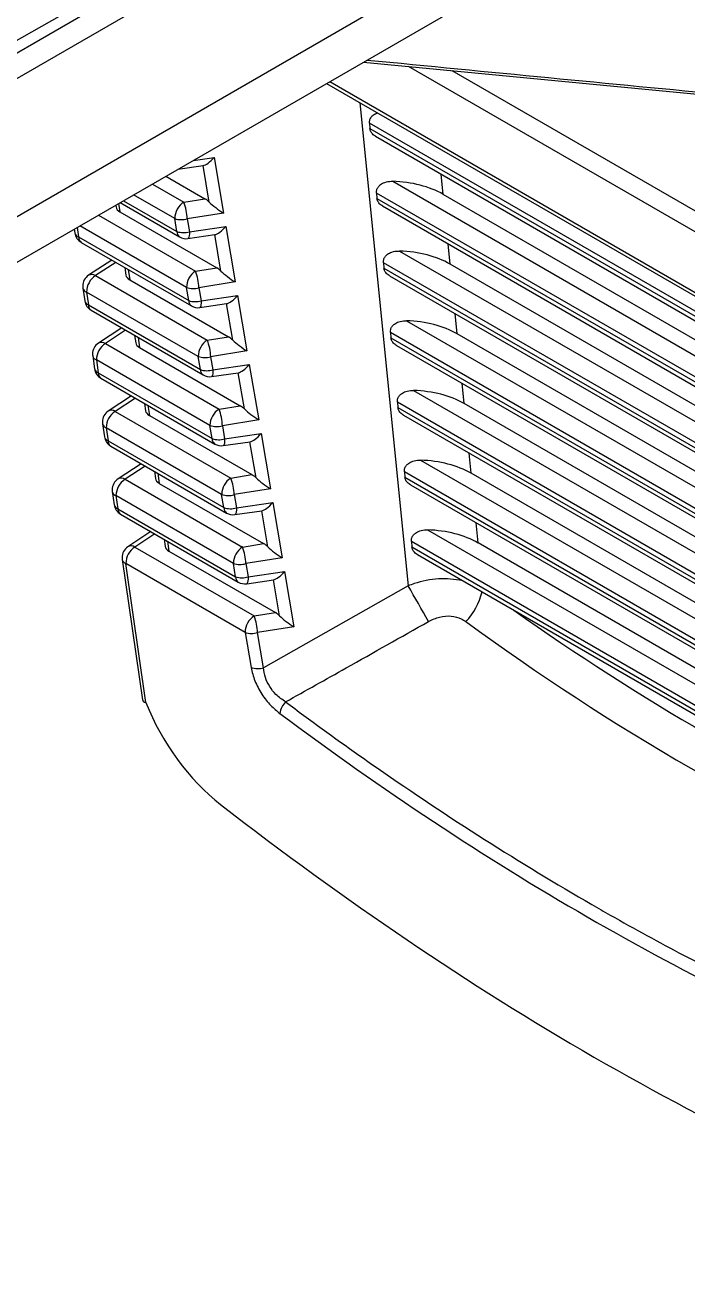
# Model space of a CAD drawing. Extents: x 16.5 to 113.1, y 4.4 to 84.5.
# Drawn here: x 80.746 to 81.256, y 62.059 to 63.021 of the extents above; entities that cross this region are included whole.
import ezdxf

# ---------------------------------------------------------------- set-up
doc = ezdxf.new("R2010")
doc.units = 0
doc.header["$MEASUREMENT"] = 0
doc.layers.add('OBJECT', color=7, linetype='CONTINUOUS')

msp = doc.modelspace()

# ---------------------------------------------------------------- linework, layer by layer
at = {"layer": 'OBJECT'}
for p, q in [((78.23186, 61.55175), (81.00299, 63.15149)), ((80.9925, 63.12556), (78.22249, 61.52647)), ((78.22629, 61.42242), (81.09626, 63.07922)), ((78.20523, 61.37493), (81.12889, 63.06272)), ((81.00662, 62.99214), (81.8682, 62.90902)), ((81.4022, 62.78041), (81.04122, 62.9888)), ((81.07451, 62.98559), (81.40865, 62.7927)), ((80.97794, 62.97558), (81.45317, 62.70124)), ((80.98051, 62.97706), (81.45111, 62.70539)), ((81.00358, 62.96078), (81.04088, 62.58848)), ((81.01108, 62.94492), (81.01149, 62.94081)), ((81.47147, 62.67914), (81.01108, 62.94492)), ((81.01149, 62.94081), (81.47275, 62.67453)), ((81.0158, 62.93494), (81.47566, 62.66947)), ((80.87514, 62.91623), (80.89129, 62.91859)), ((80.89129, 62.91859), (80.89858, 62.87577)), ((80.86344, 62.90948), (80.88284, 62.91231)), ((80.88757, 62.8842), (80.88279, 62.9123)), ((80.84376, 62.89812), (80.86801, 62.88412)), ((80.85415, 62.90412), (80.8843, 62.88672)), ((81.02898, 62.90022), (81.47105, 62.64501)), ((81.06798, 62.89013), (81.06641, 62.90572)), ((80.86101, 62.87149), (80.82931, 62.88978)), ((81.01646, 62.89118), (81.01687, 62.88708)), ((81.46956, 62.62962), (81.01646, 62.89118)), ((81.01687, 62.88708), (81.4692, 62.62595)), ((81.4722, 62.65677), (81.06798, 62.89013)), ((80.81557, 62.88185), (80.81579, 62.88028)), ((80.81777, 62.88312), (80.81871, 62.87665)), ((80.81894, 62.88379), (80.86477, 62.85733)), ((80.8215, 62.88527), (80.86271, 62.86149)), ((80.86801, 62.88412), (80.8843, 62.88672)), ((81.02118, 62.88121), (81.46889, 62.62275)), ((80.80225, 62.87415), (80.87705, 62.83097)), ((80.81871, 62.87665), (80.89334, 62.83357)), ((80.86271, 62.86149), (80.86101, 62.87149)), ((80.89858, 62.87577), (80.87061, 62.8713)), ((80.87061, 62.8713), (80.87231, 62.8613)), ((80.78359, 62.86339), (80.78403, 62.86037)), ((80.7858, 62.86466), (80.78687, 62.85729)), ((80.87005, 62.81834), (80.7878, 62.86582)), ((80.87121, 62.8561), (80.89189, 62.85911)), ((80.87231, 62.8613), (80.90034, 62.86539)), ((80.89661, 62.83105), (80.89184, 62.85911)), ((80.90034, 62.86539), (80.90762, 62.82262)), ((80.78687, 62.85729), (80.87176, 62.80829)), ((80.78893, 62.85314), (80.87382, 62.80413)), ((81.07336, 62.83639), (81.0718, 62.85199)), ((80.81256, 62.8395), (80.7946, 62.82776)), ((81.03436, 62.84648), (81.47191, 62.59389)), ((80.81563, 62.83773), (80.80001, 62.82752)), ((80.82253, 62.83374), (80.82337, 62.82798)), ((80.82514, 62.83223), (80.82628, 62.82435)), ((80.87705, 62.83097), (80.89334, 62.83357)), ((81.02184, 62.83745), (81.02225, 62.83334)), ((81.46632, 62.58086), (81.02184, 62.83745)), ((81.02225, 62.83334), (81.46494, 62.57779)), ((81.46808, 62.60852), (81.07336, 62.83639)), ((80.80001, 62.82752), (80.88609, 62.77782)), ((80.82628, 62.82435), (80.90238, 62.78042)), ((80.90762, 62.82262), (80.87965, 62.81815)), ((81.02657, 62.82747), (81.46423, 62.57482)), ((80.79017, 62.81795), (80.79161, 62.80802)), ((80.87909, 62.76519), (80.79301, 62.81488)), ((80.79301, 62.81488), (80.79445, 62.80494)), ((80.87176, 62.80829), (80.87005, 62.81834)), ((80.87965, 62.81815), (80.88136, 62.80811)), ((80.88136, 62.80811), (80.90939, 62.81219)), ((80.90939, 62.81219), (80.91666, 62.76947)), ((80.79445, 62.80494), (80.88081, 62.75509)), ((80.79651, 62.80079), (80.88287, 62.75094)), ((80.88026, 62.8029), (80.90094, 62.80591)), ((80.90565, 62.7779), (80.90089, 62.80591)), ((81.03974, 62.79275), (81.46679, 62.54622)), ((81.07874, 62.78266), (81.07718, 62.79825)), ((80.8201, 62.78717), (80.80217, 62.77545)), ((80.82316, 62.7854), (80.80758, 62.77521)), ((80.83011, 62.78139), (80.83094, 62.77568)), ((81.02723, 62.78372), (81.02764, 62.77961)), ((81.46094, 62.53334), (81.02723, 62.78372)), ((81.46544, 62.55942), (81.07874, 62.78266)), ((80.80758, 62.77521), (80.89513, 62.72467)), ((80.83272, 62.77988), (80.83386, 62.77205)), ((80.83386, 62.77205), (80.91142, 62.72727)), ((80.88609, 62.77782), (80.90238, 62.78042)), ((81.02764, 62.77961), (81.45989, 62.53008)), ((81.03195, 62.77374), (81.45957, 62.52688)), ((80.79774, 62.76565), (80.79919, 62.75567)), ((80.88813, 62.71204), (80.80058, 62.76258)), ((80.80058, 62.76258), (80.80203, 62.75259)), ((80.88081, 62.75509), (80.87909, 62.76519)), ((80.91666, 62.76947), (80.88869, 62.76501)), ((80.88869, 62.76501), (80.89041, 62.75491)), ((80.80203, 62.75259), (80.88985, 62.70189)), ((80.88931, 62.7497), (80.90999, 62.75272)), ((80.89041, 62.75491), (80.91844, 62.75899)), ((80.91469, 62.72475), (80.90994, 62.75271)), ((80.91844, 62.75899), (80.9257, 62.71632)), ((80.80409, 62.74844), (80.89192, 62.69774)), ((81.08413, 62.72893), (81.08256, 62.74452)), ((80.82763, 62.73485), (80.80974, 62.72315)), ((80.8307, 62.73308), (80.81515, 62.72291)), ((81.04512, 62.73902), (81.46141, 62.4987)), ((80.83769, 62.72904), (80.83851, 62.72338)), ((80.8403, 62.72753), (80.84143, 62.71974)), ((80.89513, 62.72467), (80.91142, 62.72727)), ((81.03261, 62.72998), (81.03302, 62.72588)), ((81.45569, 62.48574), (81.03261, 62.72998)), ((81.03302, 62.72588), (81.45522, 62.48215)), ((81.46374, 62.50978), (81.08413, 62.72893)), ((80.81515, 62.72291), (80.90417, 62.67152)), ((80.84143, 62.71974), (80.92046, 62.67412)), ((80.9257, 62.71632), (80.89773, 62.71186)), ((81.03733, 62.72001), (81.45491, 62.47895)), ((80.80532, 62.71335), (80.80677, 62.70332)), ((80.89717, 62.65889), (80.80815, 62.71028)), ((80.80815, 62.71028), (80.8096, 62.70024)), ((80.88985, 62.70189), (80.88813, 62.71204)), ((80.89773, 62.71186), (80.89946, 62.70171)), ((80.89946, 62.70171), (80.92749, 62.7058)), ((80.92749, 62.7058), (80.93474, 62.66317)), ((80.8096, 62.70024), (80.8989, 62.64869)), ((80.81167, 62.69609), (80.90096, 62.64454)), ((80.89836, 62.6965), (80.91904, 62.69952)), ((80.92373, 62.6716), (80.91899, 62.69951)), ((81.05051, 62.68528), (81.45603, 62.45118)), ((81.08951, 62.67519), (81.08795, 62.69079)), ((80.83517, 62.68252), (80.81731, 62.67085)), ((80.83824, 62.68075), (80.82272, 62.67061)), ((80.84527, 62.67669), (80.84608, 62.67108)), ((81.03799, 62.67625), (81.0384, 62.67214)), ((81.45091, 62.43788), (81.03799, 62.67625)), ((80.82272, 62.67061), (80.91321, 62.61837)), ((80.84788, 62.67518), (80.849, 62.66744)), ((80.849, 62.66744), (80.9295, 62.62097)), ((80.90417, 62.67152), (80.92046, 62.67412)), ((81.0384, 62.67214), (81.45056, 62.43421)), ((81.04271, 62.66627), (81.45025, 62.43101)), ((81.45908, 62.46185), (81.08951, 62.67519)), ((80.81289, 62.66105), (80.81435, 62.65097)), ((80.90621, 62.60574), (80.81572, 62.65797)), ((80.81572, 62.65797), (80.81718, 62.64789)), ((80.8989, 62.64869), (80.89717, 62.65889)), ((80.93474, 62.66317), (80.90677, 62.65871)), ((80.90677, 62.65871), (80.90851, 62.64851)), ((80.81718, 62.64789), (80.90795, 62.59549)), ((80.90851, 62.64851), (80.93654, 62.6526)), ((80.93654, 62.6526), (80.94378, 62.61002)), ((80.81924, 62.64374), (80.91001, 62.59134)), ((80.90741, 62.6433), (80.92808, 62.64632)), ((80.93277, 62.61845), (80.92803, 62.64631)), ((81.09489, 62.62146), (81.09333, 62.63705)), ((80.8427, 62.6302), (80.82489, 62.61855)), ((80.84577, 62.62842), (80.8303, 62.61831)), ((81.05589, 62.63155), (81.45065, 62.40366)), ((80.8303, 62.61831), (80.92225, 62.56522)), ((80.85285, 62.62434), (80.85366, 62.61877)), ((80.85546, 62.62283), (80.85657, 62.61514)), ((80.91321, 62.61837), (80.9295, 62.62097)), ((81.04337, 62.62252), (81.04379, 62.61841)), ((81.44625, 62.38994), (81.04337, 62.62252)), ((81.04379, 62.61841), (81.4459, 62.38628)), ((81.45442, 62.41391), (81.09489, 62.62146)), ((80.82046, 62.60875), (80.83611, 62.50065)), ((80.85657, 62.61514), (80.93854, 62.56782)), ((80.94378, 62.61002), (80.91581, 62.60556)), ((81.0481, 62.61254), (81.44574, 62.38299)), ((80.83881, 62.4985), (80.8233, 62.60567)), ((80.91525, 62.55259), (80.8233, 62.60567)), ((80.90795, 62.59549), (80.90621, 62.60574)), ((80.91581, 62.60556), (80.91755, 62.59531)), ((80.91755, 62.59531), (80.94559, 62.5994)), ((80.94559, 62.5994), (80.95282, 62.55687)), ((80.91646, 62.5901), (80.93713, 62.59312)), ((80.94181, 62.5653), (80.93708, 62.59311)), ((81.04088, 62.58848), (80.92946, 62.5253)), ((80.92225, 62.56522), (80.93854, 62.56782)), ((80.91525, 62.55259), (80.91986, 62.52548)), ((80.95282, 62.55687), (80.92485, 62.55241)), ((80.92946, 62.5253), (80.92485, 62.55241))]:
    msp.add_line(p, q, dxfattribs=at)
at = {"layer": 'OBJECT', "flags": 128}
for points in [[(79.1994, 62.13671), (79.83694, 62.49786), (82.50873, 64.01176)], [(80.87231, 62.8613), (80.8723, 62.8596), (80.87217, 62.85817), (80.87194, 62.85708), (80.87162, 62.85638), (80.87122, 62.8561), (80.87121, 62.8561)], [(80.88136, 62.80811), (80.88135, 62.8064), (80.88122, 62.80497), (80.88099, 62.80388), (80.88067, 62.80318), (80.88026, 62.8029), (80.88026, 62.8029)], [(80.89041, 62.75491), (80.89039, 62.7532), (80.89027, 62.75177), (80.89004, 62.75068), (80.88972, 62.74998), (80.88931, 62.7497), (80.88931, 62.7497)], [(80.89946, 62.70171), (80.89944, 62.7), (80.89932, 62.69857), (80.89909, 62.69748), (80.89877, 62.69678), (80.89836, 62.6965), (80.89836, 62.6965)], [(80.90851, 62.64851), (80.90849, 62.6468), (80.90837, 62.64537), (80.90814, 62.64429), (80.90781, 62.64359), (80.90741, 62.6433), (80.90741, 62.6433)], [(80.91755, 62.59531), (80.91754, 62.5936), (80.91742, 62.59218), (80.91719, 62.59109), (80.91686, 62.59039), (80.91646, 62.5901), (80.91646, 62.5901)]]:
    msp.add_lwpolyline(points, dxfattribs=at)
at = {"layer": 'OBJECT'}
for centre, radius, start, end in [((80.87626, 62.8713), 0.01525, 122.74711, 179.28557), ((80.83142, 62.87001), 0.03921, 1.88443, 21.08562), ((80.8661, 62.88665), 0.016, 251.44669, 286.38837), ((80.79393, 62.8618), 0.01, 188.23787, 240.00269), ((80.78819, 62.86136), 0.00428, 193.42242, 251.95986), ((80.86751, 62.86128), 0.0048, 177.53231, 235.25828), ((80.8678, 62.87665), 0.016, 251.44658, 286.38757), ((80.79166, 62.85709), 0.0048, 177.52981, 235.26899), ((80.86977, 62.86599), 0.01, 240.00269, 278.29617), ((80.8853, 62.81815), 0.01525, 122.75012, 179.28441), ((80.84045, 62.81686), 0.03922, 1.88603, 21.08422), ((80.80007, 62.81939), 0.01, 123.17188, 180), ((80.80826, 62.81469), 0.01525, 122.75012, 179.28441), ((80.7971, 62.82303), 0.00534, 57.01523, 117.88859), ((80.80007, 62.81939), 0.01, 180, 188.23787), ((80.79433, 62.81895), 0.00428, 193.42251, 251.95976), ((80.87514, 62.8335), 0.01599, 251.44662, 286.39398), ((80.80151, 62.80945), 0.01, 188.23787, 240.00269), ((80.79577, 62.80901), 0.00428, 193.41716, 251.95622), ((80.79924, 62.80474), 0.0048, 177.5305, 235.26535), ((80.87655, 62.80808), 0.0048, 177.52981, 235.26899), ((80.87685, 62.82345), 0.016, 251.44704, 286.39356), ((80.87882, 62.81279), 0.01, 240.00269, 278.29617), ((80.80764, 62.76708), 0.01, 123.17188, 180), ((80.81583, 62.76239), 0.01525, 122.74787, 179.28481), ((80.80467, 62.77073), 0.00534, 56.9997, 117.89399), ((80.89434, 62.765), 0.01525, 122.75012, 179.28441), ((80.8495, 62.76371), 0.03922, 1.88603, 21.08422), ((80.80764, 62.76708), 0.01, 180, 188.23787), ((80.8019, 62.76664), 0.00428, 193.4131, 251.96918), ((80.88418, 62.78035), 0.01599, 251.44653, 286.39407), ((80.80909, 62.7571), 0.01, 188.23787, 240.00269), ((80.80335, 62.75666), 0.00428, 193.42358, 251.953), ((80.80682, 62.75239), 0.0048, 177.52814, 235.26771), ((80.8856, 62.75488), 0.0048, 177.5305, 235.26535), ((80.88589, 62.77025), 0.016, 251.44653, 286.39333), ((80.88787, 62.7596), 0.01, 240.00269, 278.29617), ((80.81224, 62.71843), 0.00534, 57.00859, 117.89552), ((80.90338, 62.71185), 0.01525, 122.74787, 179.28481), ((80.85854, 62.71057), 0.03921, 1.88445, 21.0858), ((80.81521, 62.71478), 0.01, 123.17188, 180), ((80.81521, 62.71478), 0.01, 180, 188.23787), ((80.8234, 62.71008), 0.01525, 122.75012, 179.28441), ((80.80948, 62.71434), 0.00428, 193.42027, 251.95311), ((80.89322, 62.7272), 0.016, 251.44647, 286.38842), ((80.81667, 62.70475), 0.01, 188.23787, 240.00269), ((80.81093, 62.70431), 0.00428, 193.41816, 251.96412), ((80.8144, 62.70004), 0.0048, 177.53674, 235.25385), ((80.89494, 62.71706), 0.016, 251.45159, 286.38827), ((80.89465, 62.70168), 0.0048, 177.52814, 235.26771), ((80.89692, 62.7064), 0.01, 240.00269, 278.29617), ((80.82279, 62.66248), 0.01, 123.17188, 180), ((80.83097, 62.65778), 0.01525, 122.75012, 179.28441), ((80.81981, 62.66613), 0.00534, 57.01491, 117.88919), ((80.91242, 62.6587), 0.01525, 122.75012, 179.28441), ((80.86758, 62.65742), 0.03922, 1.88603, 21.08422), ((80.82279, 62.66248), 0.01, 180, 188.23787), ((80.81705, 62.66204), 0.00428, 193.42271, 251.95956), ((80.90226, 62.67405), 0.016, 251.44682, 286.39378), ((80.82424, 62.6524), 0.01, 188.23787, 240.00269), ((80.81851, 62.65196), 0.00428, 193.41949, 251.96279), ((80.82198, 62.64769), 0.0048, 177.52762, 235.26823), ((80.90399, 62.66386), 0.016, 251.44687, 286.38801), ((80.9037, 62.64849), 0.0048, 177.53674, 235.25385), ((80.90596, 62.6532), 0.01, 240.00269, 278.29617), ((80.83036, 62.61018), 0.01, 123.17188, 180), ((80.83854, 62.60548), 0.01525, 122.74785, 179.28668), ((80.82739, 62.61383), 0.00534, 56.99177, 117.91234), ((80.92146, 62.60555), 0.01525, 122.75012, 179.28441), ((80.87661, 62.60427), 0.03922, 1.88665, 21.0836), ((80.83036, 62.61018), 0.01, 180, 188.23787), ((80.82462, 62.60974), 0.00428, 193.42047, 251.95291), ((80.9113, 62.6209), 0.01599, 251.44274, 286.39786), ((80.91304, 62.61065), 0.01599, 251.44245, 286.39742), ((80.91275, 62.59529), 0.0048, 177.52762, 235.26823), ((80.91501, 62.6), 0.01, 240.00269, 278.29617), ((79.35855, 61.60872), 1.94683, 29.28359, 30.21594), ((81.04704, 62.59652), 0.0524, 317.17721, 345.95374), ((82.21335, 64.10702), 1.88513, 234.63703, 245.36835), ((80.9305, 62.5524), 0.01525, 122.74785, 179.28668), ((80.88566, 62.55112), 0.03921, 1.88445, 21.0858), ((82.21303, 64.1009), 1.90866, 233.78912, 246.21626), ((80.92034, 62.56776), 0.016, 251.45177, 286.38883), ((80.92495, 62.54065), 0.01599, 251.44624, 286.39362), ((80.95866, 62.48727), 0.01696, 136.08602, 170.23445)]:
    msp.add_arc(centre, radius, start, end, dxfattribs=at)
for centre, major_axis, ratio, start_param, end_param in [((80.88875, 62.92328), (0.00773, 0.01062), 0.37214, 3.482293, 4.536705), ((81.0256, 62.86518), (0.06019, 0.00006), 0.582929, 0.789077, 1.514008), ((80.82583, 62.88079), (0.01007, 0.00002), 0.579269, 3.223988, 3.926203), ((80.88485, 62.87867), (-0.00685, 0.00862), 0.521027, 4.953975, 5.360236), ((80.89604, 62.88045), (0.01137, -0.00815), 0.177132, 4.007967, 5.062378), ((80.8978, 62.87008), (0.00773, 0.01062), 0.37214, 3.482293, 4.536705), ((81.03098, 62.81145), (0.06019, 0.00006), 0.582929, 0.789077, 1.514008), ((80.89389, 62.82552), (-0.00685, 0.00862), 0.521027, 4.953975, 5.360236), ((80.90508, 62.8273), (0.01137, -0.00815), 0.177132, 4.007967, 5.062378), ((80.8334, 62.82848), (0.01007, 0.00002), 0.579269, 3.223988, 3.926203), ((80.90685, 62.81688), (0.00773, 0.01062), 0.37214, 3.482293, 4.536705), ((81.03636, 62.75771), (0.06019, 0.00006), 0.582929, 0.789077, 1.514008), ((80.84097, 62.77618), (0.01007, 0.00002), 0.579269, 3.223988, 3.926203), ((80.90293, 62.77237), (-0.00685, 0.00862), 0.521027, 4.953975, 5.360236), ((80.91412, 62.77416), (0.01137, -0.00815), 0.177132, 4.007967, 5.062378), ((80.9159, 62.76368), (0.00773, 0.01062), 0.37214, 3.482293, 4.536705), ((81.04174, 62.70398), (0.06019, 0.00006), 0.582929, 0.789077, 1.514008), ((80.84854, 62.72388), (0.01007, 0.00002), 0.579269, 3.223988, 3.926203), ((80.91197, 62.71922), (-0.00685, 0.00862), 0.521027, 4.953975, 5.360236), ((80.92316, 62.72101), (0.01137, -0.00815), 0.177132, 4.007967, 5.062378), ((80.92495, 62.71048), (0.00773, 0.01062), 0.37214, 3.482293, 4.536705), ((81.04713, 62.65025), (0.06019, 0.00006), 0.582929, 0.789077, 1.514008), ((80.85611, 62.67158), (0.01007, 0.00002), 0.579269, 3.223988, 3.926203), ((80.92101, 62.66607), (-0.00685, 0.00862), 0.521027, 4.953975, 5.360236), ((80.9322, 62.66786), (0.01137, -0.00815), 0.177132, 4.007967, 5.062378), ((80.934, 62.65729), (0.00773, 0.01062), 0.37214, 3.482293, 4.536705), ((81.05251, 62.59651), (0.06019, 0.00006), 0.582929, 0.789077, 1.514008), ((80.86369, 62.61928), (0.01007, 0.00002), 0.579269, 3.223988, 3.926203), ((80.93005, 62.61292), (-0.00685, 0.00862), 0.521027, 4.953975, 5.360236), ((80.94124, 62.61471), (0.01137, -0.00815), 0.177132, 4.007967, 5.062378), ((80.94304, 62.60409), (0.00773, 0.01062), 0.37214, 3.482293, 4.536705), ((80.93909, 62.55977), (-0.00685, 0.00862), 0.521027, 4.953975, 5.360236), ((80.95028, 62.56156), (0.01137, -0.00815), 0.177132, 4.007967, 5.062378), ((80.9064, 62.49782), (-0.05912, 0.09285), 0.546175, 1.229249, 2.150782), ((81.09795, 64.05869), (-1.16551, 1.8319), 0.546187, 2.178452, 2.487481), ((81.10042, 64.00609), (-1.2039, 1.89073), 0.546175, 2.150782, 2.514291)]:
    msp.add_ellipse(centre, major_axis=major_axis, ratio=ratio, start_param=start_param, end_param=end_param, dxfattribs=at)
for points, knots in [([(81.00929, 62.99368), (81.10253, 62.98465), (81.39138, 62.95669), (81.68056, 62.92901), (81.87638, 62.91027)], [0, 0, 0, 0, 0.322807, 1, 1, 1, 1]), ([(81.01108, 62.94492), (81.01109, 62.94572), (81.0111, 62.94732), (81.0123, 62.94961), (81.01429, 62.95167), (81.01614, 62.95249), (81.01717, 62.95294)], [0, 0, 0, 0, 0.235756, 0.471524, 0.709149, 1, 1, 1, 1]), ([(81.01583, 62.93499), (81.01568, 62.93505), (81.01447, 62.93556), (81.01294, 62.93714), (81.01175, 62.93916), (81.01155, 62.94042), (81.01149, 62.94081)], [0, 0, 0, 0, 0.057141, 0.480726, 0.839293, 1, 1, 1, 1]), ([(81.01646, 62.89118), (81.01647, 62.89198), (81.01649, 62.89358), (81.01768, 62.89588), (81.01977, 62.89799), (81.02325, 62.89975), (81.02657, 62.90025), (81.02863, 62.90022), (81.02898, 62.90022)], [0, 0, 0, 0, 0.150342, 0.300692, 0.452227, 0.658971, 0.942854, 1, 1, 1, 1]), ([(81.02121, 62.88126), (81.02106, 62.88132), (81.01985, 62.88183), (81.01832, 62.8834), (81.01713, 62.88543), (81.01693, 62.88669), (81.01687, 62.88708)], [0, 0, 0, 0, 0.057141, 0.480726, 0.839294, 1, 1, 1, 1]), ([(81.02184, 62.83745), (81.02185, 62.83825), (81.02187, 62.83985), (81.02306, 62.84215), (81.02516, 62.84426), (81.02863, 62.84601), (81.03196, 62.84652), (81.03401, 62.84649), (81.03436, 62.84648)], [0, 0, 0, 0, 0.150342, 0.300693, 0.452228, 0.658972, 0.942856, 1, 1, 1, 1]), ([(81.02659, 62.82753), (81.02645, 62.82759), (81.02524, 62.82809), (81.0237, 62.82967), (81.02251, 62.83169), (81.02232, 62.83295), (81.02225, 62.83334)], [0, 0, 0, 0, 0.057147, 0.480758, 0.839351, 1, 1, 1, 1]), ([(81.02723, 62.78372), (81.02723, 62.78452), (81.02725, 62.78612), (81.02844, 62.78842), (81.03054, 62.79052), (81.03401, 62.79228), (81.03734, 62.79279), (81.0394, 62.79275), (81.03974, 62.79275)], [0, 0, 0, 0, 0.150342, 0.300693, 0.452228, 0.658972, 0.942856, 1, 1, 1, 1]), ([(81.03197, 62.77379), (81.03183, 62.77385), (81.03062, 62.77436), (81.02909, 62.77594), (81.0279, 62.77796), (81.0277, 62.77922), (81.02764, 62.77961)], [0, 0, 0, 0, 0.057147, 0.480758, 0.839351, 1, 1, 1, 1]), ([(81.03261, 62.72998), (81.03262, 62.73078), (81.03264, 62.73238), (81.03383, 62.73468), (81.03592, 62.73679), (81.0394, 62.73855), (81.04272, 62.73905), (81.04478, 62.73902), (81.04512, 62.73902)], [0, 0, 0, 0, 0.150342, 0.300693, 0.452228, 0.658972, 0.942854, 1, 1, 1, 1]), ([(81.03736, 62.72006), (81.03721, 62.72012), (81.036, 62.72063), (81.03447, 62.7222), (81.03328, 62.72423), (81.03308, 62.72549), (81.03302, 62.72588)], [0, 0, 0, 0, 0.057113, 0.480767, 0.839354, 1, 1, 1, 1]), ([(81.03799, 62.67625), (81.038, 62.67705), (81.03802, 62.67865), (81.03921, 62.68095), (81.0413, 62.68306), (81.04478, 62.68481), (81.04811, 62.68532), (81.05016, 62.68529), (81.05051, 62.68528)], [0, 0, 0, 0, 0.1503424, 0.3006926, 0.4522276, 0.6589715, 0.9428549, 1, 1, 1, 1]), ([(81.04274, 62.66633), (81.0426, 62.66639), (81.04139, 62.66689), (81.03985, 62.66847), (81.03866, 62.67049), (81.03846, 62.67175), (81.0384, 62.67214)], [0, 0, 0, 0, 0.057113, 0.480767, 0.839354, 1, 1, 1, 1]), ([(81.04337, 62.62252), (81.04338, 62.62332), (81.0434, 62.62492), (81.04459, 62.62722), (81.04669, 62.62933), (81.05016, 62.63108), (81.05349, 62.63159), (81.05555, 62.63156), (81.05589, 62.63155)], [0, 0, 0, 0, 0.150342, 0.300693, 0.452227, 0.658972, 0.942855, 1, 1, 1, 1]), ([(81.04812, 62.6126), (81.04798, 62.61265), (81.04677, 62.61316), (81.04524, 62.61474), (81.04405, 62.61676), (81.04385, 62.61802), (81.04379, 62.61841)], [0, 0, 0, 0, 0.0571131, 0.4807673, 0.8393533, 1, 1, 1, 1]), ([(81.08263, 62.5926), (81.07662, 62.59333), (81.06462, 62.59478), (81.05, 62.59181), (81.04244, 62.58905), (81.04088, 62.58848)], [0, 0, 0, 0, 0.44304, 0.885225, 1, 1, 1, 1]), ([(80.94644, 62.49903), (80.96198, 62.50772), (80.99875, 62.52828), (81.03542, 62.54901), (81.0566, 62.56098)], [0, 0, 0, 0, 0.422662, 1, 1, 1, 1]), ([(81.0566, 62.56098), (81.05942, 62.56231), (81.06508, 62.56498), (81.07409, 62.56555), (81.08098, 62.56378), (81.0843, 62.56166), (81.08547, 62.56091)], [0, 0, 0, 0, 0.2889384, 0.5787694, 0.8519438, 1, 1, 1, 1]), ([(80.91986, 62.52548), (80.92066, 62.52207), (80.92228, 62.51525), (80.92783, 62.50487), (80.93466, 62.49616), (80.93961, 62.49207), (80.94194, 62.49014)], [0, 0, 0, 0, 0.261885, 0.524406, 0.776422, 1, 1, 1, 1]), ([(80.94644, 62.49903), (80.94387, 62.50077), (80.93932, 62.50386), (80.93397, 62.51073), (80.93047, 62.51801), (80.92981, 62.52282), (80.92946, 62.5253)], [0, 0, 0, 0, 0.295332, 0.524714, 0.754462, 1, 1, 1, 1]), ([(80.83624, 62.50067), (80.83626, 62.5004), (80.83632, 62.49965), (80.83736, 62.49897), (80.83837, 62.49861), (80.83876, 62.49851), (80.83881, 62.4985)], [0, 0, 0, 0, 0.270177, 0.749384, 0.969665, 1, 1, 1, 1]), ([(80.94644, 62.49903), (80.95114, 62.49554), (80.97463, 62.47809), (81.05319, 62.42192), (81.13216, 62.37162), (81.21079, 62.32664), (81.28937, 62.28338), (81.36231, 62.25141), (81.41665, 62.22759)], [0, 0, 0, 0, 0.029967, 0.149857, 0.5, 0.529967, 0.649857, 1, 1, 1, 1])]:
    msp.add_open_spline(points, degree=3, knots=knots, dxfattribs=at)

doc.saveas('drawing.dxf')
